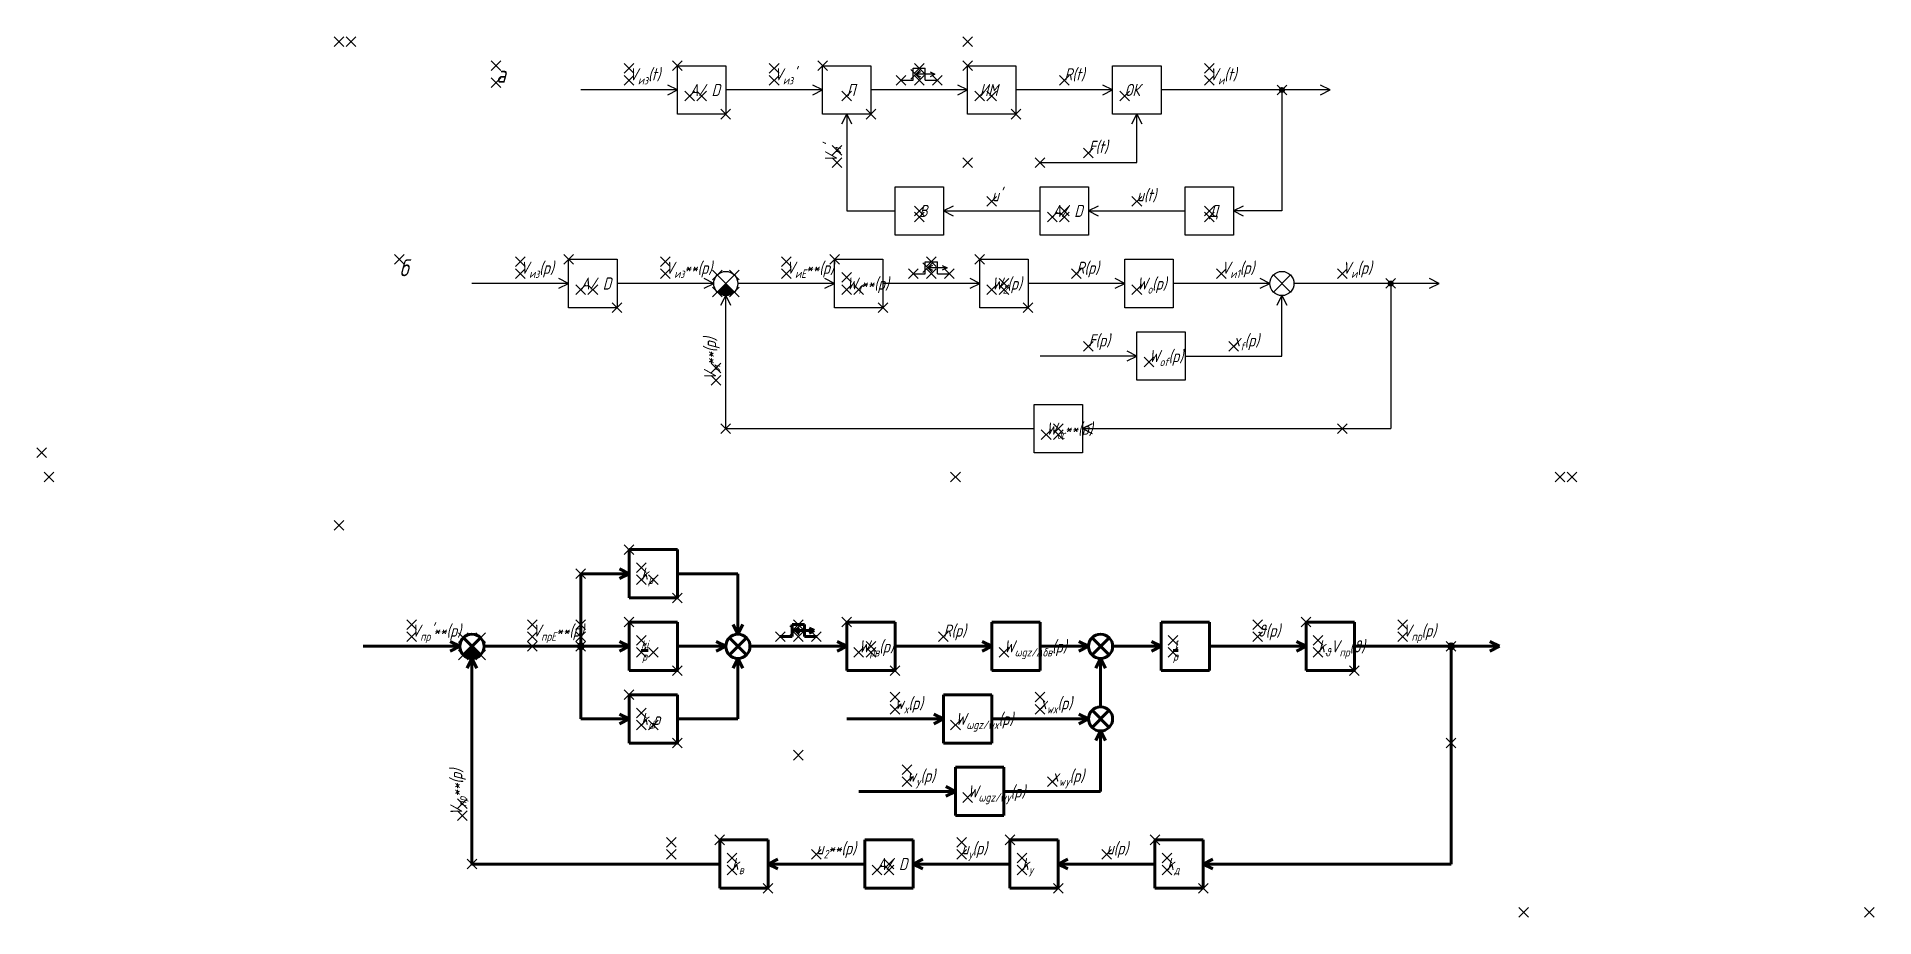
# Model space of a CAD drawing. Header units: inches. Extents: x -17 to 362, y -206 to -24.
import ezdxf

# ---------------------------------------------------------------- set-up
doc = ezdxf.new("R2010")
doc.units = ezdxf.units.IN
doc.header["$MEASUREMENT"] = 0
doc.header["$PDMODE"] = 3
doc.header["$PDSIZE"] = -1
doc.layers.add('Layer2', color=2, linetype='Continuous', plot=False)
doc.layers.add('Layer4', color=4, linetype='Continuous', lineweight=60)
doc.layers.add('Layer6', color=7, linetype='Continuous', lineweight=60)
doc.styles.add('2.5', font='gost.shx', dxfattribs={"oblique": 15, "height": 2.5})
doc.styles.add('3.5', font='gost.shx', dxfattribs={"oblique": 15, "height": 3.5})
doc.styles.add('style2', font='gost.shx', dxfattribs={"oblique": 15, "height": 2.5})

msp = doc.modelspace()

# ---------------------------------------------------------------- hatches: boundary and pattern name
at = {"layer": 'Layer2'}
h = msp.add_hatch(dxfattribs=at)
h.set_pattern_fill('ANSI31', color=256)
h.set_pattern_definition([(45, (130, -35), (-0.08838835, 0.08838835), [])])
h.paths.add_polyline_path([(240.5, -35, 1), (239.5, -35, 1)])
h = msp.add_hatch(dxfattribs=at)
h.set_pattern_fill('ANSI31', color=256)
h.set_pattern_definition([(45, (125, -25), (-0.08838835, 0.08838835), [])])
h.paths.add_polyline_path([(125, -75), (123.23, -76.77, 0.414214), (126.77, -76.77)])
h = msp.add_hatch(dxfattribs=at)
h.set_pattern_fill('ANSI31', color=256)
h.set_pattern_definition([(45, (152.5, -75), (-0.08838835, 0.08838835), [])])
h.paths.add_polyline_path([(263, -75, 1), (262, -75, 1)])
at = {"layer": 'Layer4'}
h = msp.add_hatch(dxfattribs=at)
h.set_pattern_fill('ANSI31', color=256)
h.set_pattern_definition([(45, (72.5, -100), (-0.08838835, 0.08838835), [])])
h.paths.add_polyline_path([(72.5, -150), (70.73, -151.77, 0.414214), (74.27, -151.77)])
h = msp.add_hatch(dxfattribs=at)
h.set_pattern_fill('ANSI31', color=256)
h.set_pattern_definition([(45, (-15, -150), (-0.08838835, 0.08838835), [])])
h.paths.add_polyline_path([(95.5, -150, 1), (94.5, -150, 1)])
h = msp.add_hatch(dxfattribs=at)
h.set_pattern_fill('ANSI31', color=256)
h.set_pattern_definition([(45, (165, -150), (-0.08838835, 0.08838835), [])])
h.paths.add_polyline_path([(275.5, -150, 1), (274.5, -150, 1)])

# ---------------------------------------------------------------- linework, layer by layer
at = {"layer": 'Layer2'}
for p, q in [((115, -30), (125, -30)), ((115, -40), (115, -30)), ((125, -30), (125, -40)), ((145, -30), (155, -30)), ((145, -40), (145, -30)), ((155, -30), (155, -40)), ((175, -30), (185, -30)), ((175, -40), (175, -30)), ((185, -30), (185, -40)), ((205, -30), (215, -30)), ((205, -40), (205, -30)), ((215, -30), (215, -40)), ((115, -35), (113, -34)), ((145, -35), (143, -34)), ((161.25, -33), (163.75, -33)), ((163.75, -33), (163.75, -30.5)), ((163.75, -30.5), (166.25, -30.5)), ((165.25, -31.25), (164.25, -31.75)), ((164.25, -31.75), (165.25, -32.25)), ((168.25, -31.75), (164.25, -31.75)), ((166.25, -33), (166.25, -30.5)), ((166.25, -33), (168.75, -33)), ((167.25, -31.25), (168.25, -31.75)), ((168.25, -31.75), (167.25, -32.25)), ((175, -35), (173, -34)), ((205, -35), (203, -34)), ((250, -35), (248, -34)), ((115, -35), (95, -35)), ((113, -36), (115, -35)), ((145, -35), (125, -35)), ((143, -36), (145, -35)), ((175, -35), (155, -35)), ((173, -36), (175, -35)), ((205, -35), (185, -35)), ((203, -36), (205, -35)), ((250, -35), (215, -35)), ((240, -35), (240, -60)), ((248, -36), (250, -35)), ((125, -40), (115, -40)), ((155, -40), (145, -40)), ((149, -42), (150, -40)), ((150, -40), (151, -42)), ((150, -40), (150, -60)), ((185, -40), (175, -40)), ((215, -40), (205, -40)), ((209, -42), (210, -40)), ((210, -40), (211, -42)), ((210, -50), (210, -40)), ((190, -50), (210, -50)), ((160, -55), (170, -55)), ((160, -65), (160, -55)), ((170, -55), (170, -65)), ((190, -55), (200, -55)), ((190, -65), (190, -55)), ((200, -55), (200, -65)), ((220, -55), (230, -55)), ((220, -65), (220, -55)), ((230, -55), (230, -65)), ((150, -60), (160, -60)), ((172, -59), (170, -60)), ((170, -60), (172, -61)), ((170, -60), (190, -60)), ((202, -59), (200, -60)), ((200, -60), (202, -61)), ((200, -60), (220, -60)), ((232, -59), (230, -60)), ((230, -60), (232, -61)), ((240, -60), (230, -60)), ((170, -65), (160, -65)), ((200, -65), (190, -65)), ((230, -65), (220, -65)), ((92.5, -70), (102.5, -70)), ((92.5, -80), (92.5, -70)), ((102.5, -70), (102.5, -80)), ((147.5, -70), (157.5, -70)), ((147.5, -80), (147.5, -70)), ((157.5, -70), (157.5, -80)), ((166.25, -73), (166.25, -70.5)), ((166.25, -70.5), (168.75, -70.5)), ((167.75, -71.25), (166.75, -71.75)), ((166.75, -71.75), (167.75, -72.25)), ((170.75, -71.75), (166.75, -71.75)), ((168.75, -73), (168.75, -70.5)), ((169.75, -71.25), (170.75, -71.75)), ((170.75, -71.75), (169.75, -72.25)), ((177.5, -70), (187.5, -70)), ((177.5, -80), (177.5, -70)), ((187.5, -70), (187.5, -80)), ((207.5, -70), (217.5, -70)), ((207.5, -80), (207.5, -70)), ((217.5, -70), (217.5, -80)), ((92.5, -75), (72.5, -75)), ((92.5, -75), (90.5, -74)), ((90.5, -76), (92.5, -75)), ((122.5, -75), (102.5, -75)), ((122.5, -75), (120.5, -74)), ((120.5, -76), (122.5, -75)), ((123.23, -73.23), (126.77, -76.77)), ((123.23, -76.77), (126.77, -73.23)), ((147.5, -75), (127.5, -75)), ((147.5, -75), (145.5, -74)), ((145.5, -76), (147.5, -75)), ((177.5, -75), (157.5, -75)), ((163.75, -73), (166.25, -73)), ((168.75, -73), (171.25, -73)), ((177.5, -75), (175.5, -74)), ((175.5, -76), (177.5, -75)), ((207.5, -75), (187.5, -75)), ((207.5, -75), (205.5, -74)), ((205.5, -76), (207.5, -75)), ((237.5, -75), (217.5, -75)), ((237.5, -75), (235.5, -74)), ((235.5, -76), (237.5, -75)), ((238.23, -73.23), (241.77, -76.77)), ((238.23, -76.77), (241.77, -73.23)), ((272.5, -75), (242.5, -75)), ((262.5, -75), (262.5, -105)), ((272.5, -75), (270.5, -74)), ((270.5, -76), (272.5, -75)), ((124, -79.5), (125, -77.5)), ((125, -77.5), (126, -79.5)), ((125, -105), (125, -77.5)), ((239, -79.5), (240, -77.5)), ((240, -77.5), (241, -79.5)), ((240, -90), (240, -77.5)), ((102.5, -80), (92.5, -80)), ((157.5, -80), (147.5, -80)), ((187.5, -80), (177.5, -80)), ((217.5, -80), (207.5, -80)), ((210, -85), (220, -85)), ((210, -95), (210, -85)), ((220, -85), (220, -95)), ((210, -90), (190, -90)), ((210, -90), (208, -89)), ((208, -91), (210, -90)), ((220, -90), (240, -90)), ((220, -95), (210, -95)), ((188.75, -100), (198.75, -100)), ((188.75, -110), (188.75, -100)), ((198.75, -100), (198.75, -110)), ((125, -105), (188.75, -105)), ((200.75, -104), (198.75, -105)), ((198.75, -105), (200.75, -106)), ((198.75, -105), (262.5, -105)), ((198.75, -110), (188.75, -110))]:
    msp.add_line(p, q, dxfattribs=at)
for centre, radius in [((240, -35), 0.5), ((125, -75), 2.5), ((240, -75), 2.5), ((262.5, -75), 0.5)]:
    msp.add_circle(centre, radius, dxfattribs=at)
for p in [(45, -25), (47.5, -25), (175, -25), (77.5, -30), (105, -30.5), (115, -30), (135, -30.5), (145, -30), (165, -30.5), (175, -30), (225, -30.5), (77.5, -33.5), (105, -33), (135, -33), (161.25, -33), (164.25, -31.75), (165, -33), (168.75, -33), (195, -33), (225, -33), (240, -35), (117.5, -36.25), (120, -36.25), (150, -36.25), (177.5, -36.25), (180, -36.25), (207.5, -36.25), (125, -40), (155, -40), (185, -40), (148, -47.5), (148, -50), (175, -50), (190, -50), (200, -48), (165, -60), (165, -61.25), (180, -58), (192.5, -61.25), (195, -60), (195, -61.25), (210, -58), (225, -60), (225, -61.25), (57.5, -70), (82.5, -70.5), (82.5, -73), (92.5, -70), (112.5, -70.5), (112.5, -73), (137.5, -70.5), (137.5, -73), (147.5, -70), (163.75, -73), (166.75, -71.75), (167.5, -70.5), (167.5, -73), (171.25, -73), (177.5, -70), (197.5, -73), (227.5, -73), (252.5, -73), (95, -76.25), (97.5, -76.25), (123.23, -73.23), (123.23, -76.77), (126.77, -73.23), (126.77, -76.77), (150, -73.75), (150, -76.25), (152.5, -76.25), (180, -76.25), (182.5, -75), (182.5, -76.25), (210, -76.25), (262.5, -75), (102.5, -80), (157.5, -80), (187.5, -80), (200, -88), (230, -88), (212.5, -91.25), (123, -92.5), (123, -95), (125, -105), (191.25, -106.25), (193.75, -105), (193.75, -106.25), (252.5, -105), (-16.5, -110), (-15, -115), (172.5, -115), (297.5, -115), (300, -115), (45, -125), (105, -130), (107.5, -133.75), (95, -135), (107.5, -136.25), (110, -136.25), (115, -140), (105, -145), (150, -145), (245, -145), (60, -145.5), (60, -148), (70.73, -148.23), (74.27, -148.23), (85, -145.5), (85, -148), (95, -145.5), (95, -148), (107.5, -148.75), (136.25, -148), (139.25, -146.75), (140, -145.5), (140, -148), (143.75, -148), (170, -148), (217.5, -148.75), (235, -145.5), (235, -148), (247.5, -148.75), (265, -145.5), (265, -148), (70.73, -151.77), (74.27, -151.77), (85, -150), (95, -150), (107.5, -151.25), (110, -151.25), (152.5, -151.25), (155, -150), (155, -151.25), (182.5, -151.25), (217.5, -151.25), (247.5, -151.25), (275, -150), (115, -155), (160, -155), (255, -155), (105, -160), (160, -160.5), (190, -160.5), (107.5, -163.75), (160, -163), (190, -163), (107.5, -166.25), (110, -166.25), (172.5, -166.25), (115, -170), (275, -170), (140, -172.5), (162.5, -175.5), (162.5, -178), (192.5, -178), (70.5, -182.5), (175, -181.25), (70.5, -185), (113.75, -190.5), (123.75, -190), (173.75, -190.5), (183.75, -190), (213.75, -190), (113.75, -193), (126.25, -193.75), (143.75, -193), (173.75, -193), (186.25, -193.75), (203.75, -193), (216.25, -193.75), (72.5, -195), (126.25, -196.25), (156.25, -196.25), (158.75, -195), (158.75, -196.25), (186.25, -196.25), (216.25, -196.25), (133.75, -200), (193.75, -200), (223.75, -200), (290, -205), (361.5, -205)]:
    msp.add_point(p, dxfattribs=at)
at = {"layer": 'Layer4'}
for p, q in [((105, -130), (115, -130)), ((105, -140), (105, -130)), ((115, -130), (115, -140)), ((105, -135), (95, -135)), ((95, -135), (95, -165)), ((105, -135), (103, -134)), ((103, -136), (105, -135)), ((127.5, -135), (115, -135)), ((127.5, -147.5), (127.5, -135)), ((115, -140), (105, -140)), ((105, -145), (115, -145)), ((105, -155), (105, -145)), ((115, -145), (115, -155)), ((126.5, -145.5), (127.5, -147.5)), ((127.5, -147.5), (128.5, -145.5)), ((136.25, -148), (138.75, -148)), ((138.75, -148), (138.75, -145.5)), ((138.75, -145.5), (141.25, -145.5)), ((140.25, -146.25), (139.25, -146.75)), ((139.25, -146.75), (140.25, -147.25)), ((143.25, -146.75), (139.25, -146.75)), ((141.25, -148), (141.25, -145.5)), ((141.25, -148), (143.75, -148)), ((142.25, -146.25), (143.25, -146.75)), ((143.25, -146.75), (142.25, -147.25)), ((150, -145), (160, -145)), ((150, -155), (150, -145)), ((160, -145), (160, -155)), ((180, -145), (190, -145)), ((180, -155), (180, -145)), ((190, -145), (190, -155)), ((215, -145), (225, -145)), ((215, -155), (215, -145)), ((225, -145), (225, -155)), ((245, -145), (255, -145)), ((245, -155), (245, -145)), ((255, -145), (255, -155)), ((70, -150), (50, -150)), ((70, -150), (68, -149)), ((68, -151), (70, -150)), ((70.73, -148.23), (74.27, -151.77)), ((70.73, -151.77), (74.27, -148.23)), ((105, -150), (75, -150)), ((105, -150), (103, -149)), ((103, -151), (105, -150)), ((125, -150), (115, -150)), ((125, -150), (123, -149)), ((123, -151), (125, -150)), ((125.73, -148.23), (129.27, -151.77)), ((125.73, -151.77), (129.27, -148.23)), ((150, -150), (130, -150)), ((150, -150), (148, -149)), ((148, -151), (150, -150)), ((180, -150), (160, -150)), ((180, -150), (178, -149)), ((178, -151), (180, -150)), ((200, -150), (190, -150)), ((200, -150), (198, -149)), ((198, -151), (200, -150)), ((200.73, -148.23), (204.27, -151.77)), ((200.73, -151.77), (204.27, -148.23)), ((215, -150), (205, -150)), ((215, -150), (213, -149)), ((213, -151), (215, -150)), ((245, -150), (225, -150)), ((245, -150), (243, -149)), ((243, -151), (245, -150)), ((285, -150), (255, -150)), ((275, -195), (275, -150)), ((285, -150), (283, -149)), ((283, -151), (285, -150)), ((71.5, -154.5), (72.5, -152.5)), ((72.5, -152.5), (73.5, -154.5)), ((72.5, -195), (72.5, -152.5)), ((115, -155), (105, -155)), ((126.5, -154.5), (127.5, -152.5)), ((127.5, -152.5), (128.5, -154.5)), ((127.5, -152.5), (127.5, -165)), ((160, -155), (150, -155)), ((190, -155), (180, -155)), ((201.5, -154.5), (202.5, -152.5)), ((202.5, -152.5), (203.5, -154.5)), ((202.5, -152.5), (202.5, -162.5)), ((225, -155), (215, -155)), ((255, -155), (245, -155)), ((105, -160), (115, -160)), ((105, -170), (105, -160)), ((115, -160), (115, -170)), ((170, -160), (180, -160)), ((170, -170), (170, -160)), ((180, -160), (180, -170)), ((200.73, -163.23), (204.27, -166.77)), ((200.73, -166.77), (204.27, -163.23)), ((95, -165), (105, -165)), ((105, -165), (103, -164)), ((103, -166), (105, -165)), ((127.5, -165), (115, -165)), ((170, -165), (150, -165)), ((170, -165), (168, -164)), ((168, -166), (170, -165)), ((200, -165), (180, -165)), ((200, -165), (198, -164)), ((198, -166), (200, -165)), ((115, -170), (105, -170)), ((180, -170), (170, -170)), ((201.5, -169.5), (202.5, -167.5)), ((202.5, -167.5), (203.5, -169.5)), ((202.5, -180), (202.5, -167.5)), ((172.5, -175), (182.5, -175)), ((172.5, -185), (172.5, -175)), ((182.5, -175), (182.5, -185)), ((172.5, -180), (152.5, -180)), ((172.5, -180), (170.5, -179)), ((170.5, -181), (172.5, -180)), ((182.5, -180), (202.5, -180)), ((182.5, -185), (172.5, -185)), ((123.75, -190), (133.75, -190)), ((123.75, -200), (123.75, -190)), ((133.75, -190), (133.75, -200)), ((153.75, -190), (163.75, -190)), ((153.75, -200), (153.75, -190)), ((163.75, -190), (163.75, -200)), ((183.75, -190), (193.75, -190)), ((183.75, -200), (183.75, -190)), ((193.75, -190), (193.75, -200)), ((213.75, -190), (223.75, -190)), ((213.75, -200), (213.75, -190)), ((223.75, -190), (223.75, -200)), ((72.5, -195), (123.75, -195)), ((135.75, -194), (133.75, -195)), ((133.75, -195), (135.75, -196)), ((133.75, -195), (153.75, -195)), ((165.75, -194), (163.75, -195)), ((163.75, -195), (165.75, -196)), ((163.75, -195), (183.75, -195)), ((195.75, -194), (193.75, -195)), ((193.75, -195), (195.75, -196)), ((193.75, -195), (213.75, -195)), ((225.75, -194), (223.75, -195)), ((225.75, -194), (223.75, -195)), ((223.75, -195), (225.75, -196)), ((223.75, -195), (225.75, -196)), ((223.75, -195), (275, -195)), ((133.75, -200), (123.75, -200)), ((163.75, -200), (153.75, -200)), ((193.75, -200), (183.75, -200)), ((223.75, -200), (213.75, -200))]:
    msp.add_line(p, q, dxfattribs=at)
for centre, radius in [((72.5, -150), 2.5), ((127.5, -150), 2.5), ((202.5, -150), 2.5), ((95, -150), 0.5), ((275, -150), 0.5), ((202.5, -165), 2.5)]:
    msp.add_circle(centre, radius, dxfattribs=at)

# ---------------------------------------------------------------- texts
at = {"layer": 'Layer2', "oblique": 15}
for s, height, style, p in [('R(t)', 2.5, 'style2', (195, -33)), ('а', 3.5, '3.5', (77.5, -33.5)), ('A/ D', 2.5, 'style2', (117.5, -36.25)), ('П', 2.5, 'style2', (150, -36.25)), ('ИМ', 2.5, 'style2', (177.5, -36.25)), ('ОК', 2.5, 'style2', (207.5, -36.25)), ('F(t)', 2.5, 'style2', (200, -48)), ("u'", 2.5, 'style2', (180, -58)), ('u(t)', 2.5, 'style2', (210, -58)), ('В', 2.5, 'style2', (165, -61.25)), ('A/ D', 2.5, 'style2', (192.5, -61.25)), ('Д', 2.5, 'style2', (225, -61.25)), ('б', 3.5, '3.5', (57.5, -73.5)), ('R(p)', 2.5, 'style2', (197.5, -73)), ('A/ D', 2.5, 'style2', (95, -76.25)), ('F(p)', 2.5, 'style2', (200, -88))]:
    msp.add_text(s, height=height, dxfattribs=dict(at, style=style)).set_placement(p)
at = {"layer": 'Layer2', "char_height": 2.5, "attachment_point": 1, "style": 'style2'}
for s, width, insert in [('\\A1;V{\\H0.7x;\\S^ из;}(t)', 14.8352, (105, -30.5)), ("\\A1;V{\\H0.7x;\\S^ из;}'", 28.8051, (135, -30.5)), ('\\A1;V{\\H0.7x;\\S^ и;}(t)', 22.5092, (225, -30.5)), ('\\A1;V{\\H0.7x;\\S^ из;}(p)', 14.8352, (82.5, -70.5)), ('\\A1;V{\\H0.7x;\\S^ из;}**(p)', 28.8051, (112.5, -70.5)), ('\\A1;V{\\H0.7x;\\S^ иE;}**(p)', 28.8051, (137.5, -70.5)), ('\\A1;V{\\H0.7x;\\S^ и1;}(p)', 28.8051, (227.5, -70.5)), ('\\A1;V{\\H0.7x;\\S^ и;}(p)', 28.8051, (252.5, -70.5)), ('\\A1;W{\\H0.7x;\\S^ 1;}**(p)', 16.2006, (150, -73.75)), ('\\A1;W{\\H0.7x;\\S^ 2;}(p)', 16.2006, (180, -73.75)), ('\\A1;W{\\H0.7x;\\S^ о;}(p)', 16.2006, (210, -73.75)), ('\\A1;x{\\H0.7x;\\S^ f;}(p)', 16.2006, (230, -85.5)), ('\\A1;W{\\H0.7x;\\S^ оf;}(p)', 16.2006, (212.5, -88.75)), ('\\A1;W{\\H0.7x;\\S^ ос;}**(p)', 16.2006, (191.25, -103.75))]:
    msp.add_mtext_dynamic_manual_height_columns(s, width=width, gutter_width=12.5, heights=[0], dxfattribs=dict(at, insert=insert))
at = {"layer": 'Layer2', "char_height": 2.5, "attachment_point": 1, "rotation": 90, "style": 'style2'}
for s, insert in [("\\A1;V{\\H0.7x;\\S^ и;}'", (145.5, -50)), ('\\A1;V{\\H0.7x;\\S^ и;}**(p)', (120.5, -95))]:
    msp.add_mtext_dynamic_manual_height_columns(s, width=21.3254, gutter_width=12.5, heights=[0], dxfattribs=dict(at, insert=insert))
at = {"layer": 'Layer6', "style": 'style2', "oblique": 15}
for s, p in [('R(p)', (170, -148)), ('A/ D', (156.25, -196.25)), ('u(p)', (203.75, -193))]:
    msp.add_text(s, height=2.5, dxfattribs=at).set_placement(p)
at = {"layer": 'Layer6', "char_height": 2.5, "attachment_point": 1}
for s, width, insert, style in [('\\A1;k{\\H0.7x;\\S^ p;}', 16.2006, (107.5, -133.75), 'style2'), ("\\A1;V{\\H0.7x;\\S^ пр;}'**(p)", 28.8051, (60, -145.5), 'style2'), ('\\A1;V{\\H0.7x;\\S^ прE;}**(p)', 28.8051, (85, -145.5), 'style2'), ('\\A1;θ(p) ', 28.8051, (235, -145.5), 'style2'), ('\\A1;V{\\H0.7x;\\S^ пр;}(p)', 28.8051, (265, -145.5), 'style2'), ('\\A1;{\\H0.7x;\\Ski/p;}', 16.2006, (107.5, -148.75), 'style2'), ('\\A1;W{\\H0.7x;\\S^ рв;}(p)', 16.2006, (152.5, -148.75), 'style2'), ('\\A1;W{\\H0.7x;\\S^ ωgz\\/Δδв;}(p)', 16.2006, (182.5, -148.75), 'style2'), ('\\A1;{\\H0.7x;\\S1/p;}', 16.0588, (217.5, -148.75), '2.5'), ('\\A1;k{\\H0.7x;\\S^ θ;}V{\\H0.7x;\\S^ пр;}(θ)', 16.2006, (247.5, -148.75), 'style2'), ('\\A1;w{\\H0.7x;\\S^ x;}(p)', 14.1713, (160, -160.5), '2.5'), ('\\A1;x{\\H0.7x;\\S^ wx;}(p)', 14.8352, (190, -160.5), 'style2'), ('\\A1;k{\\H0.7x;\\S^ d;}p', 16.2006, (107.5, -163.75), 'style2'), ('\\A1;W{\\H0.7x;\\S^ ωgz\\/wx;\\H1.42857x;(p)}', 16.2006, (172.5, -163.75), 'style2'), ('\\A1;w{\\H0.7x;\\S^ y;}(p)', 14.1713, (162.5, -175.5), '2.5'), ('\\A1;W{\\H0.7x;\\S^ ωgz\\/wy;}(p)', 16.2006, (175, -178.75), 'style2'), ('\\A1;x{\\H0.7x;\\S^ wy;}(p)', 16.2006, (192.5, -175.5), 'style2'), ('\\A1;k{\\H0.7x;\\S^ в;}', 16.2006, (126.25, -193.75), 'style2'), ('\\A1;u{\\H0.7x;\\S^ 2;}**(p)', 15.2511, (143.75, -190.5), '2.5'), ('\\A1;u{\\H0.7x;\\S^ у;}(p)', 15.2511, (173.75, -190.5), '2.5'), ('\\A1;k{\\H0.7x;\\S^ у;}', 16.2006, (186.25, -193.75), 'style2'), ('\\A1;k{\\H0.7x;\\S^ д;}', 16.2006, (216.25, -193.75), 'style2')]:
    msp.add_mtext_dynamic_manual_height_columns(s, width=width, gutter_width=12.5, heights=[0], dxfattribs=dict(at, insert=insert, style=style))
at = {"layer": 'Layer6', "insert": (68, -185), "char_height": 2.5, "attachment_point": 1, "rotation": 90, "style": 'style2'}
msp.add_mtext_dynamic_manual_height_columns('\\A1;V{\\H0.7x;\\S^ пр;}**(p)', width=21.3254, gutter_width=12.5, heights=[0], dxfattribs=at)

doc.saveas('drawing.dxf')
